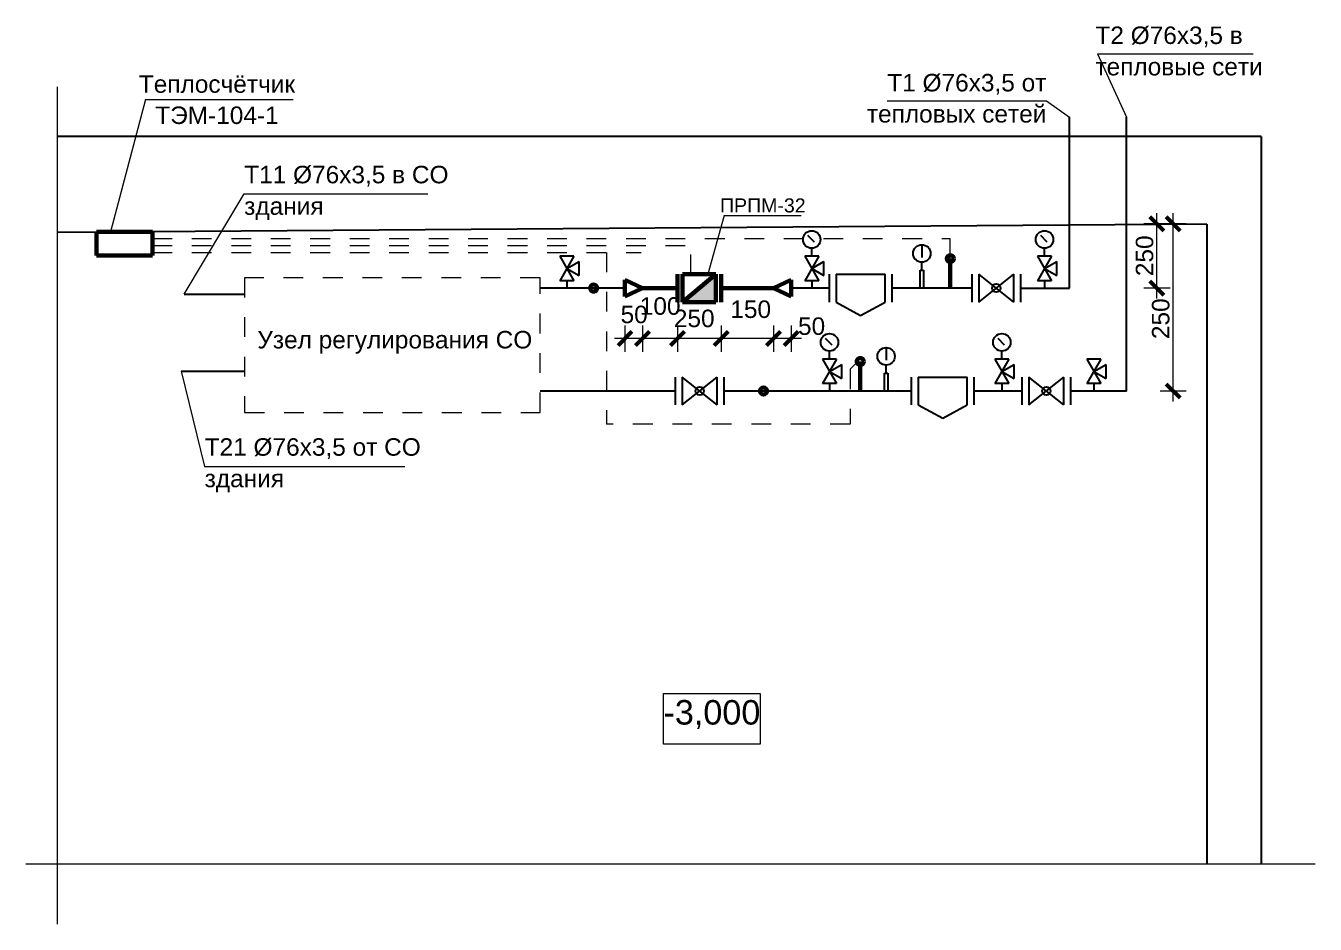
# Model space of a CAD drawing. Header units: millimetres. Extents: x 5807 to 30288, y -40917 to 2953.
# Drawn here: x 26599 to 30288, y -40917 to -38348 of the extents above; entities that cross this region are included whole.
import ezdxf

# ---------------------------------------------------------------- set-up
doc = ezdxf.new("R2010")
doc.units = ezdxf.units.MM
doc.header["$MEASUREMENT"] = 0
doc.linetypes.add('Штриховая', pattern=[112.888889, 56.444445, -56.444445])
for name, color, linetype, lineweight in [('0_Ном._пера__1', 7, 'Continuous', 15), ('0_Ном._пера__21', 7, 'Continuous', 30), ('0_Ном._пера__41', 7, 'Continuous', 60), ('2D - Общий_Ном._пера__1', 7, 'Continuous', 15), ('Аннотация - Текст_Ном._пера__1', 7, 'Continuous', 15), ('Размер - Общий_Ном._пера__1', 7, 'Continuous', 15), ('Размер - Общий_Ном._пера__21', 7, 'Continuous', 30), ('Размер - Общий_Ном._пера__41', 7, 'Continuous', 60)]:
    doc.layers.add(name, color=color, linetype=linetype, lineweight=lineweight)
doc.layers.add('Размер - Общий', color=7, linetype='Continuous')
doc.styles.add('РЎР“Р•РќР•Р\xa0РР\xa0_РЎРўРР›Р¬_1', font='Helvetica.ttc')
doc.linetypes.add('С изломами', pattern='A,0,[2,test_11.Shx,S=3.135805,R=0,X=0,Y=0],-395.111443,0', length=395.111443)
doc.dimstyles.new('СГЕНЕРИР_СТИЛЬ__4', dxfattribs={"dimtxt": 50, "dimasz": 38, "dimexe": 0.18, "dimexo": 1500, "dimgap": 0, "dimtad": 1, "dimtih": 1, "dimtoh": 1, "dimdec": 0, "dimzin": 0, "dimdsep": 46, "dimtxsty": 'РЎР“Р•РќР•Р\xa0РР\xa0_РЎРўРР›Р¬_1', "dimblk": 'ARROWHEAD_6', "dimblk1": 'ARROWHEAD_6', "dimblk2": 'ARROWHEAD_6', "dimcen": 0.09, "dimclrd": 7, "dimclre": 7, "dimclrt": 7, "dimazin": 0, "dimtfac": 1, "dimtdec": 4, "dimtmove": 0, "dimatfit": 3, "dimfxl": 0, "dimtolj": 1, "dimtzin": 0, "dimarcsym": 0})
doc.dimstyles.new('СГЕНЕРИР_СТИЛЬ__5', dxfattribs={"dimtxt": 50, "dimasz": 38, "dimexe": 0.18, "dimexo": 1500, "dimgap": 0, "dimtad": 1, "dimtih": 1, "dimtoh": 1, "dimdec": 0, "dimzin": 0, "dimdsep": 46, "dimtxsty": 'РЎР“Р•РќР•Р\xa0РР\xa0_РЎРўРР›Р¬_1', "dimblk": 'ARROWHEAD_6', "dimblk1": 'ARROWHEAD_6', "dimblk2": 'ARROWHEAD_6', "dimcen": 0.09, "dimclrd": 7, "dimclre": 7, "dimclrt": 7, "dimazin": 0, "dimtfac": 1, "dimtdec": 4, "dimtmove": 2, "dimatfit": 3, "dimfxl": 0, "dimtolj": 1, "dimtzin": 0, "dimarcsym": 0})
doc.dimstyles.new('СГЕНЕРИР_СТИЛЬ__6', dxfattribs={"dimtxt": 50, "dimasz": 38, "dimexe": 0.18, "dimexo": 1500, "dimgap": 0, "dimtad": 1, "dimdec": 0, "dimzin": 0, "dimdsep": 46, "dimtxsty": 'РЎР“Р•РќР•Р\xa0РР\xa0_РЎРўРР›Р¬_1', "dimblk": 'ARROWHEAD_6', "dimblk1": 'ARROWHEAD_6', "dimblk2": 'ARROWHEAD_6', "dimcen": 0.09, "dimclrd": 7, "dimclre": 7, "dimclrt": 7, "dimazin": 0, "dimtfac": 1, "dimtdec": 4, "dimtmove": 2, "dimatfit": 3, "dimfxl": 0, "dimtolj": 1, "dimtzin": 0, "dimarcsym": 0})
doc.dimstyles.new('СГЕНЕРИР_СТИЛЬ__7', dxfattribs={"dimtxt": 50, "dimasz": 38, "dimexe": 0.18, "dimexo": 1500, "dimgap": 0, "dimtad": 1, "dimdec": 0, "dimzin": 0, "dimdsep": 46, "dimtxsty": 'РЎР“Р•РќР•Р\xa0РР\xa0_РЎРўРР›Р¬_1', "dimblk": 'ARROWHEAD_6', "dimblk1": 'ARROWHEAD_6', "dimblk2": 'ARROWHEAD_6', "dimcen": 0.09, "dimclrd": 7, "dimclre": 7, "dimclrt": 7, "dimazin": 0, "dimtfac": 1, "dimtdec": 4, "dimtmove": 0, "dimatfit": 3, "dimfxl": 0, "dimtolj": 1, "dimtzin": 0, "dimarcsym": 0})

# ---------------------------------------------------------------- blocks, each defined once
blk = doc.blocks.new('*D33')
at = {"layer": 'Размер - Общий_Ном._пера__1', "color": 7, "linetype": 'Continuous', "lineweight": 15}
for p, q in [((29835, -38914.4), (29835, -38884.4)), ((29872.5, -38914.4), (29797.5, -38914.4)), ((29835, -39098.3), (29835, -38914.4)), ((29872.5, -39098.3), (29797.5, -39098.3)), ((29835, -39128.3), (29835, -39098.3))]:
    blk.add_line(p, q, dxfattribs=at)
at = {"layer": 'Размер - Общий_Ном._пера__41', "color": 7, "linetype": 'Continuous', "lineweight": 60}
for p, q in [((29855, -38934.4), (29815, -38894.4)), ((29815, -39078.3), (29855, -39118.3))]:
    blk.add_line(p, q, dxfattribs=at)
at = {"layer": 'Размер - Общий_Ном._пера__21', "color": 7, "lineweight": 30, "insert": (29825, -39064.1), "char_height": 50, "attachment_point": 7, "rotation": 90, "style": 'РЎР“Р•РќР•Р\xa0РР\xa0_РЎРўРР›Р¬_1'}
blk.add_mtext('\\A1;{\\pql;\\fHelvetica|b0|i0|c0|p0;\\W1.000000;250}', dxfattribs=at)
blk = doc.blocks.new('ARROWHEAD_6')
at = {"color": 0, "linetype": 'Continuous', "lineweight": 0}
for p, q in [((0, 0), (-1, 0)), ((-0.5, -0.5), (0.5, 0.5))]:
    blk.add_line(p, q, dxfattribs=at)
blk = doc.blocks.new('*D34')
at = {"layer": 'Размер - Общий_Ном._пера__1', "color": 7, "linetype": 'Continuous', "lineweight": 15}
for p, q in [((28738.1, -39205.2), (28738.1, -39280.2)), ((28788.1, -39205.2), (28788.1, -39280.2)), ((28788.1, -39242.7), (28738.1, -39242.7)), ((28818.1, -39242.7), (28788.1, -39242.7))]:
    blk.add_line(p, q, dxfattribs=at)
at = {"layer": 'Размер - Общий_Ном._пера__41', "color": 7, "linetype": 'Continuous', "lineweight": 60}
for p, q in [((28718.1, -39262.7), (28758.1, -39222.7)), ((28768.1, -39262.7), (28808.1, -39222.7))]:
    blk.add_line(p, q, dxfattribs=at)
at = {"layer": 'Размер - Общий_Ном._пера__21', "color": 7, "lineweight": 30, "insert": (28808.1, -39232.7), "char_height": 50, "attachment_point": 7, "style": 'РЎР“Р•РќР•Р\xa0РР\xa0_РЎРўРР›Р¬_1'}
blk.add_mtext('\\A1;{\\pql;\\fHelvetica|b0|i0|c0|p0;\\W1.000000;50}', dxfattribs=at)
blk = doc.blocks.new('*D35')
at = {"layer": 'Размер - Общий_Ном._пера__1', "color": 7, "linetype": 'Continuous', "lineweight": 15}
for p, q in [((28588.1, -39205.2), (28588.1, -39280.2)), ((28738.1, -39205.2), (28738.1, -39280.2)), ((28738.1, -39242.7), (28588.1, -39242.7))]:
    blk.add_line(p, q, dxfattribs=at)
at = {"layer": 'Размер - Общий_Ном._пера__41', "color": 7, "linetype": 'Continuous', "lineweight": 60}
for p, q in [((28568.1, -39262.7), (28608.1, -39222.7)), ((28718.1, -39262.7), (28758.1, -39222.7))]:
    blk.add_line(p, q, dxfattribs=at)
at = {"layer": 'Размер - Общий_Ном._пера__21', "color": 7, "lineweight": 30, "insert": (28614.5, -39184.3), "char_height": 50, "attachment_point": 7, "style": 'РЎР“Р•РќР•Р\xa0РР\xa0_РЎРўРР›Р¬_1'}
blk.add_mtext('\\A1;{\\pql;\\fHelvetica|b0|i0|c0|p0;\\W1.000000;150}', dxfattribs=at)
blk = doc.blocks.new('*D36')
at = {"layer": 'Размер - Общий_Ном._пера__1', "color": 7, "linetype": 'Continuous', "lineweight": 15}
for p, q in [((28463.2, -39205.2), (28463.2, -39280.2)), ((28588.1, -39205.2), (28588.1, -39280.2)), ((28588.1, -39242.7), (28463.2, -39242.7))]:
    blk.add_line(p, q, dxfattribs=at)
at = {"layer": 'Размер - Общий_Ном._пера__41', "color": 7, "linetype": 'Continuous', "lineweight": 60}
for p, q in [((28443.2, -39262.7), (28483.2, -39222.7)), ((28568.1, -39262.7), (28608.1, -39222.7))]:
    blk.add_line(p, q, dxfattribs=at)
blk = doc.blocks.new('*D37')
at = {"layer": 'Размер - Общий_Ном._пера__1', "color": 7, "linetype": 'Continuous', "lineweight": 15}
for p, q in [((28363.2, -39205.2), (28363.2, -39280.2)), ((28463.2, -39205.2), (28463.2, -39280.2)), ((28463.2, -39242.7), (28363.2, -39242.7))]:
    blk.add_line(p, q, dxfattribs=at)
at = {"layer": 'Размер - Общий_Ном._пера__41', "color": 7, "linetype": 'Continuous', "lineweight": 60}
for p, q in [((28343.2, -39262.7), (28383.2, -39222.7)), ((28443.2, -39262.7), (28483.2, -39222.7))]:
    blk.add_line(p, q, dxfattribs=at)
at = {"layer": 'Размер - Общий_Ном._пера__21', "color": 7, "lineweight": 30, "insert": (28453, -39210.5), "char_height": 50, "attachment_point": 7, "style": 'РЎР“Р•РќР•Р\xa0РР\xa0_РЎРўРР›Р¬_1'}
blk.add_mtext('\\A1;{\\pql;\\fHelvetica|b0|i0|c0|p0;\\W1.000000;250}', dxfattribs=at)
blk = doc.blocks.new('*D38')
at = {"layer": 'Размер - Общий_Ном._пера__1', "color": 7, "linetype": 'Continuous', "lineweight": 15}
for p, q in [((28313.2, -39205.2), (28313.2, -39280.2)), ((28363.2, -39205.2), (28363.2, -39280.2)), ((28313.2, -39242.7), (28283.2, -39242.7)), ((28363.2, -39242.7), (28313.2, -39242.7))]:
    blk.add_line(p, q, dxfattribs=at)
at = {"layer": 'Размер - Общий_Ном._пера__41', "color": 7, "linetype": 'Continuous', "lineweight": 60}
for p, q in [((28333.2, -39222.7), (28293.2, -39262.7)), ((28343.2, -39262.7), (28383.2, -39222.7))]:
    blk.add_line(p, q, dxfattribs=at)
at = {"layer": 'Размер - Общий_Ном._пера__21', "color": 7, "lineweight": 30, "char_height": 50, "attachment_point": 7, "style": 'РЎР“Р•РќР•Р\xa0РР\xa0_РЎРўРР›Р¬_1'}
for s, insert in [('\\A1;{\\pql;\\fHelvetica|b0|i0|c0|p0;\\W1.000000;100}', (28355.5, -39175.2)), ('\\A1;{\\pql;\\fHelvetica|b0|i0|c0|p0;\\W1.000000;50}', (28300.6, -39199.2))]:
    blk.add_mtext(s, dxfattribs=dict(at, insert=insert))
blk = doc.blocks.new('*D39')
at = {"layer": 'Размер - Общий_Ном._пера__1', "color": 7, "linetype": 'Continuous', "lineweight": 15}
for p, q in [((29881.2, -38914.4), (29881.2, -38884.4)), ((29918.7, -38914.4), (29843.7, -38914.4)), ((29881.2, -39392.4), (29881.2, -38914.4)), ((29918.7, -39392.4), (29843.7, -39392.4)), ((29881.2, -39422.4), (29881.2, -39392.4))]:
    blk.add_line(p, q, dxfattribs=at)
at = {"layer": 'Размер - Общий_Ном._пера__41', "color": 7, "linetype": 'Continuous', "lineweight": 60}
for p, q in [((29901.2, -38934.4), (29861.2, -38894.4)), ((29861.2, -39372.4), (29901.2, -39412.4))]:
    blk.add_line(p, q, dxfattribs=at)
at = {"layer": 'Размер - Общий_Ном._пера__21', "color": 7, "lineweight": 30, "insert": (29871.2, -39244), "char_height": 50, "attachment_point": 7, "rotation": 90, "style": 'РЎР“Р•РќР•Р\xa0РР\xa0_РЎРўРР›Р¬_1'}
blk.add_mtext('\\A1;{\\pql;\\fHelvetica|b0|i0|c0|p0;\\W1.000000;250}', dxfattribs=at)

msp = doc.modelspace()

# ---------------------------------------------------------------- hatches: boundary and pattern name
at = {"layer": '2D - Общий_Ном._пера__1', "linetype": 'Continuous', "lineweight": 15}
msp.add_hatch(color=7, dxfattribs=at).paths.add_polyline_path([(28478.1, -39138.3), (28573.2, -39058.3), (28573.2, -39138.3)])

# ---------------------------------------------------------------- linework, layer by layer
at = {"layer": '0_Ном._пера__1', "color": 7, "linetype": 'Continuous', "lineweight": 15}
for p, q in [((29664.5, -38428.5), (30110.3, -38428.5)), ((29664.5, -38428.5), (29747.4, -38609.9)), ((26941.4, -38559.4), (26841.3, -38937.6)), ((26941.4, -38559.4), (27363.8, -38559.4)), ((29062.8, -38562.9), (29518.6, -38562.9)), ((29518.6, -38562.9), (29584.7, -38609.9)), ((27052, -39115.3), (27223.9, -38828.9)), ((27223.9, -38828.9), (27749.6, -38828.9)), ((28597.1, -38890.6), (28550.4, -39058.3)), ((28597.1, -38890.6), (28817.2, -38890.6)), ((27043.3, -39335.9), (27110.8, -39607.8)), ((27110.8, -39607.8), (27683.1, -39607.8))]:
    msp.add_line(p, q, dxfattribs=at)
at = {"layer": '0_Ном._пера__1', "color": 7, "linetype": 'С изломами', "lineweight": 15}
for p, q in [((26688.8, -38522.6), (26688.8, -40916.7)), ((30287.6, -40744.8), (26599.1, -40744.8))]:
    msp.add_line(p, q, dxfattribs=at)
at = {"layer": '0_Ном._пера__1', "color": 7, "linetype": 'Штриховая', "lineweight": 15}
for p, q in [((26961.5, -38956.1), (29243.6, -38956.1)), ((26961.5, -38976.1), (28501.8, -38976.1)), ((28501.8, -39058.3), (28501.8, -38976.1)), ((29243.6, -39014), (29243.6, -38956.1)), ((26961.5, -38996.1), (28359.8, -38996.1)), ((28260.4, -38996.1), (28260.4, -39487.2)), ((28070.1, -39068.5), (27225.1, -39068.5)), ((27225.1, -39068.5), (27225.1, -39453.4)), ((28070.1, -39453.4), (28070.1, -39068.5)), ((28956.9, -39330.4), (28980.3, -39307)), ((28956.9, -39330.4), (28956.9, -39487.2)), ((27225.1, -39453.4), (28070.1, -39453.4)), ((28956.9, -39487.2), (28260.4, -39487.2))]:
    msp.add_line(p, q, dxfattribs=at)
at = {"layer": '0_Ном._пера__21', "color": 7, "linetype": 'Continuous', "lineweight": 30}
for p, q in [((29584.7, -39098.3), (29584.7, -38609.9)), ((29747.4, -39392.4), (29747.4, -38609.9)), ((30133.4, -38664.4), (26688.8, -38664.4)), ((30133.4, -38664.4), (30133.4, -40744.8)), ((29977.2, -38915.4), (26688.8, -38939.7)), ((28855.1, -38966.8), (28836.4, -38948.1)), ((29520.9, -38966.8), (29502.3, -38948.1)), ((29977.2, -38915.4), (29977.2, -40744.8)), ((28847.4, -39007.3), (28847.4, -38984.3)), ((29162.4, -38974.2), (29162.4, -39010.5)), ((29513.3, -39007.3), (29513.3, -38984.3)), ((28167, -39007.3), (28127, -39077.3)), ((28127, -39007.3), (28167, -39077.3)), ((28167, -39007.3), (28127, -39007.3)), ((28147, -39042.3), (28182, -39022.3)), ((28182, -39062.3), (28182, -39022.3)), ((28867.4, -39007.3), (28827.4, -39077.3)), ((28827.4, -39007.3), (28867.4, -39077.3)), ((28867.4, -39007.3), (28827.4, -39007.3)), ((28847.4, -39042.3), (28882.4, -39022.3)), ((28882.4, -39062.3), (28882.4, -39022.3)), ((29533.3, -39007.3), (29493.3, -39077.3)), ((29493.3, -39007.3), (29533.3, -39077.3)), ((29533.3, -39007.3), (29493.3, -39007.3)), ((29513.3, -39042.3), (29548.3, -39022.3)), ((29548.3, -39062.3), (29548.3, -39022.3)), ((28147, -39042.3), (28182, -39062.3)), ((28847.4, -39042.3), (28882.4, -39062.3)), ((28897.3, -39058.3), (28897.3, -39138.3)), ((28917.3, -39058.3), (29057.3, -39058.3)), ((28917.3, -39058.3), (28917.3, -39138.3)), ((29057.3, -39138.3), (29057.3, -39058.3)), ((29077.3, -39138.3), (29077.3, -39058.3)), ((29157.4, -39047.2), (29167.4, -39047.2)), ((29157.4, -39098.3), (29157.4, -39047.2)), ((29162.4, -39047.2), (29162.4, -39024.2)), ((29167.4, -39047.2), (29167.4, -39098.3)), ((29305.2, -39058.3), (29305.2, -39138.3)), ((29325.2, -39058.3), (29325.2, -39138.3)), ((29425.2, -39138.3), (29325.2, -39058.3)), ((29325.2, -39138.3), (29425.2, -39058.3)), ((29425.2, -39138.3), (29425.2, -39058.3)), ((29445.2, -39138.3), (29445.2, -39058.3)), ((29513.3, -39042.3), (29548.3, -39062.3)), ((28167, -39077.3), (28127, -39077.3)), ((28147, -39077.3), (28147, -39098.3)), ((28867.4, -39077.3), (28827.4, -39077.3)), ((28847.4, -39077.3), (28847.4, -39098.3)), ((29533.3, -39077.3), (29493.3, -39077.3)), ((29513.3, -39077.3), (29513.3, -39098.3)), ((27052, -39115.3), (27225.1, -39115.3)), ((28313.2, -39098.3), (28070.1, -39098.3)), ((28897.3, -39098.3), (28788.1, -39098.3)), ((29305.2, -39098.3), (29077.3, -39098.3)), ((29445.2, -39098.3), (29584.7, -39098.3)), ((28917.3, -39138.3), (28987.3, -39176.1)), ((28987.3, -39176.1), (29057.3, -39138.3)), ((28905.7, -39260.9), (28887, -39242.2)), ((29398.9, -39260.9), (29380.2, -39242.2)), ((28898.1, -39301.4), (28898.1, -39278.4)), ((29060.1, -39268.2), (29060.1, -39304.6)), ((29391.2, -39301.4), (29391.2, -39278.4)), ((28918.1, -39301.4), (28878.1, -39371.4)), ((28878.1, -39301.4), (28918.1, -39371.4)), ((28918.1, -39301.4), (28878.1, -39301.4)), ((28898.1, -39336.4), (28933.1, -39316.4)), ((28933.1, -39356.4), (28933.1, -39316.4)), ((29060.1, -39341.2), (29060.1, -39318.2)), ((29411.2, -39301.4), (29371.2, -39371.4)), ((29371.2, -39301.4), (29411.2, -39371.4)), ((29411.2, -39301.4), (29371.2, -39301.4)), ((29391.2, -39336.4), (29426.2, -39316.4)), ((29426.2, -39356.4), (29426.2, -39316.4)), ((29674.7, -39301.4), (29634.7, -39371.4)), ((29634.7, -39301.4), (29674.7, -39371.4)), ((29674.7, -39301.4), (29634.7, -39301.4)), ((29654.7, -39336.4), (29689.7, -39316.4)), ((29689.7, -39356.4), (29689.7, -39316.4)), ((27043.3, -39335.9), (27225.1, -39335.9)), ((28457, -39352.4), (28457, -39432.4)), ((28477, -39352.4), (28477, -39432.4)), ((28577, -39432.4), (28477, -39352.4)), ((28477, -39432.4), (28577, -39352.4)), ((28577, -39432.4), (28577, -39352.4)), ((28597, -39432.4), (28597, -39352.4)), ((28898.1, -39336.4), (28933.1, -39356.4)), ((29055.1, -39341.2), (29065.1, -39341.2)), ((29055.1, -39392.4), (29055.1, -39341.2)), ((29065.1, -39341.2), (29065.1, -39392.4)), ((29132.2, -39352.4), (29132.2, -39432.4)), ((29152.2, -39352.4), (29292.1, -39352.4)), ((29152.2, -39352.4), (29152.2, -39432.4)), ((29292.1, -39432.4), (29292.1, -39352.4)), ((29312.1, -39432.4), (29312.1, -39352.4)), ((29391.2, -39336.4), (29426.2, -39356.4)), ((29448.6, -39352.4), (29448.6, -39432.4)), ((29468.6, -39352.4), (29468.6, -39432.4)), ((29568.5, -39432.4), (29468.6, -39352.4)), ((29468.6, -39432.4), (29568.5, -39352.4)), ((29568.5, -39432.4), (29568.5, -39352.4)), ((29588.5, -39432.4), (29588.5, -39352.4)), ((29654.7, -39336.4), (29689.7, -39356.4)), ((28457, -39392.4), (28070.1, -39392.4)), ((29132.2, -39392.4), (28597, -39392.4)), ((28918.1, -39371.4), (28878.1, -39371.4)), ((28898.1, -39371.4), (28898.1, -39392.4)), ((29448.6, -39392.4), (29312.1, -39392.4)), ((29411.2, -39371.4), (29371.2, -39371.4)), ((29391.2, -39371.4), (29391.2, -39392.4)), ((29747.4, -39392.4), (29588.5, -39392.4)), ((29674.7, -39371.4), (29634.7, -39371.4)), ((29654.7, -39371.4), (29654.7, -39392.4)), ((29152.2, -39432.4), (29222.2, -39470.1)), ((29222.2, -39470.1), (29292.1, -39432.4))]:
    msp.add_line(p, q, dxfattribs=at)
for centre, radius in [((28847.4, -38959.3), 25), ((29513.3, -38959.3), 25), ((29162.4, -38999.2), 25), ((29375.2, -39098.3), 12), ((28898.1, -39253.4), 25), ((29391.2, -39253.4), 25), ((29060.1, -39293.2), 25), ((28527, -39392.4), 12), ((29518.5, -39392.4), 12)]:
    msp.add_circle(centre, radius, dxfattribs=at)
at = {"layer": '0_Ном._пера__41', "color": 7, "linetype": 'Continuous', "lineweight": 60}
for p, q in [((26801.2, -38937.6), (26801.2, -39005)), ((26961.5, -38937.6), (26801.2, -38937.6)), ((26961.5, -39005), (26961.5, -38937.6)), ((26801.2, -39005), (26961.5, -39005)), ((29243.6, -39098.3), (29243.6, -39014)), ((28463.2, -39138.3), (28463.2, -39058.3)), ((28478.1, -39138.3), (28573.2, -39058.3)), ((28478.1, -39058.3), (28573.2, -39058.3)), ((28478.1, -39138.3), (28478.1, -39058.3)), ((28573.2, -39138.3), (28573.2, -39058.3)), ((28573.2, -39138.3), (28573.2, -39058.3)), ((28588.1, -39138.3), (28588.1, -39058.3)), ((28313.2, -39074.3), (28313.2, -39122.4)), ((28363.2, -39098.3), (28313.2, -39074.3)), ((28738.1, -39098.3), (28788.1, -39074.3)), ((28788.1, -39074.3), (28788.1, -39122.4)), ((28363.2, -39098.3), (28313.2, -39122.4)), ((28363.2, -39098.3), (28463.2, -39098.3)), ((28588.1, -39098.3), (28738.1, -39098.3)), ((28738.1, -39098.3), (28788.1, -39122.4)), ((28478.1, -39138.3), (28573.2, -39138.3)), ((28986, -39392.4), (28986, -39308.1))]:
    msp.add_line(p, q, dxfattribs=at)
for centre in [(29243.6, -39014), (28223.4, -39098.3), (28986, -39308.1), (28709.4, -39392.4)]:
    msp.add_circle(centre, 10, dxfattribs=at)
at = {"layer": '2D - Общий_Ном._пера__1', "color": 7, "linetype": 'Continuous', "lineweight": 15, "flags": 128}
msp.add_lwpolyline([(28478.1, -39138.3), (28573.2, -39058.3), (28573.2, -39138.3)], close=True, dxfattribs=at)
at = {"layer": 'Аннотация - Текст_Ном._пера__1', "color": 7, "linetype": 'Continuous', "lineweight": 15, "flags": 128}
msp.add_lwpolyline([(28423.8, -40256.8), (28699.8, -40256.8), (28699.8, -40401.8), (28423.8, -40401.8)], close=True, dxfattribs=at)

# ---------------------------------------------------------------- texts
at = {"layer": 'Аннотация - Текст_Ном._пера__1', "color": 7, "linetype": 'Continuous', "lineweight": 15, "char_height": 50, "width": 664.265, "style": 'РЎР“Р•РќР•Р\xa0РР\xa0_РЎРўРР›Р¬_1'}
for s, insert, attachment_point, line_spacing_factor in [('\\A1;{\\pql;\\fHelvetica|b0|i0|c0|p0;\\W1.000000;Т2 Ø76х3,5 в тепловые сети}', (29658.9, -38420.6), 4, 1.076774), ('\\A1;{\\pqr;\\fHelvetica|b0|i0|c0|p0;\\W1.000000;Т1 Ø76х3,5 от тепловых сетей}', (29518.6, -38555.8), 6, 1.069039), ('\\A1;{\\pql;\\fHelvetica|b0|i0|c0|p0;\\W1.000000;Т11 Ø76х3,5 в СО здания}', (27223.9, -38825.9), 4, 1.0809), ('\\A1;{\\pql;\\fHelvetica|b0|i0|c0|p0;\\W1.000000;Т21 Ø76х3,5 от СО здания}', (27110.8, -39604.7), 4, 1.0809)]:
    msp.add_mtext(s, dxfattribs=dict(at, insert=insert, attachment_point=attachment_point, line_spacing_factor=line_spacing_factor))
at = {"layer": 'Аннотация - Текст_Ном._пера__1', "color": 7, "linetype": 'Continuous', "lineweight": 15, "insert": (27146, -38559.8), "char_height": 50, "attachment_point": 5, "line_spacing_factor": 1.070886, "style": 'РЎР“Р•РќР•Р\xa0РР\xa0_РЎРўРР›Р¬_1'}
msp.add_mtext('\\A1;{\\pqc;\\fHelvetica|b0|i0|c0|p0;\\W1.000000;Теплосчётчик \\P\\pqc;\\fHelvetica|b0|i0|c0|p0;\\W1.000000;ТЭМ-104-\\fHelvetica|b0|i0|c0|p0;\\W1.000000;1}', dxfattribs=at)
at = {"layer": 'Аннотация - Текст_Ном._пера__1', "color": 7, "linetype": 'Continuous', "lineweight": 15, "style": 'РЎР“Р•РќР•Р\xa0РР\xa0_РЎРўРР›Р¬_1'}
for s, insert, char_height, attachment_point in [('\\A1;{\\pqc;\\fHelvetica|b0|i0|c0|p0;\\W1.000000;ПРПМ-32}', (28707.5, -38862.1), 40, 5), ('\\A1;{\\pqr;\\fHelvetica|b0|i0|c0|p0;\\W1.000000;Узел регулирования СО}', (28048, -39253.2), 50, 6), ('\\A1;{\\pqc;\\fHelvetica|b0|i0|c0|p0;\\W1.000000;-3\\fHelvetica|b0|i0|c0|p0;\\W1.000000;,000}', (28561.8, -40317.5), 70, 5)]:
    msp.add_mtext(s, dxfattribs=dict(at, insert=insert, char_height=char_height, attachment_point=attachment_point))

# ---------------------------------------------------------------- dimensions: what is measured, and where the dimension line sits
at = {"layer": 'Размер - Общий', "color": 7, "linetype": 'Continuous', "lineweight": 15}
for base, p1, p2, dimstyle, picture, middle in [((29835, -38914.4), (29305.2, -39098.3), (29166, -38914.4), 'СГЕНЕРИР_СТИЛЬ__7', '*D33', (29800, -39005.2)), ((29881.2, -38914.4), (29747.4, -39392.4), (29808, -38914.4), 'СГЕНЕРИР_СТИЛЬ__6', '*D39', (29846.2, -39185.2))]:
    dim = msp.add_linear_dim(base=base, p1=p1, p2=p2, angle=90, text='250', dimstyle=dimstyle, dxfattribs=at)
    dim.commit()
    dim.dimension.update_dxf_attribs({"geometry": picture, "text_midpoint": middle, "dimtype": 160, "text_rotation": 90})
for base, p1, p2, dimstyle, picture, middle in [((28313.2, -39242.7), (28363.2, -39098.3), (28313.2, -39098.3), 'СГЕНЕРИР_СТИЛЬ__5', '*D38', (28339.8, -39174.2)), ((28363.2, -39242.7), (28463.2, -39098.3), (28363.2, -39098.3), 'СГЕНЕРИР_СТИЛЬ__4', '*D37', (28414.4, -39150.2)), ((28738.1, -39242.7), (28788.1, -39098.3), (28738.1, -39098.3), 'СГЕНЕРИР_СТИЛЬ__4', '*D34', (28847.3, -39207.7))]:
    dim = msp.add_linear_dim(base=base, p1=p1, p2=p2, angle=180, dimstyle=dimstyle, dxfattribs=at)
    dim.commit()
    dim.dimension.update_dxf_attribs({"geometry": picture, "text_midpoint": middle, "dimtype": 160})
dim = msp.add_linear_dim(base=(28463.2, -39242.7), p1=(28588.1, -39098.3), p2=(28463.2, -39098.3), angle=180, text='250', dimstyle='СГЕНЕРИР_СТИЛЬ__5', dxfattribs=at)
dim.commit()
dim.dimension.update_dxf_attribs({"geometry": '*D36', "text_midpoint": (28511.9, -39185.5), "dimtype": 160})
dim = msp.add_linear_dim(base=(28588.1, -39242.7), p1=(28738.1, -39098.3), p2=(28588.1, -39098.3), angle=180, dimstyle='СГЕНЕРИР_СТИЛЬ__6', dxfattribs=at)
dim.commit()
dim.dimension.update_dxf_attribs({"geometry": '*D35', "text_midpoint": (28673.4, -39159.3), "dimtype": 160, "text_rotation": 360})

doc.saveas('drawing.dxf')
